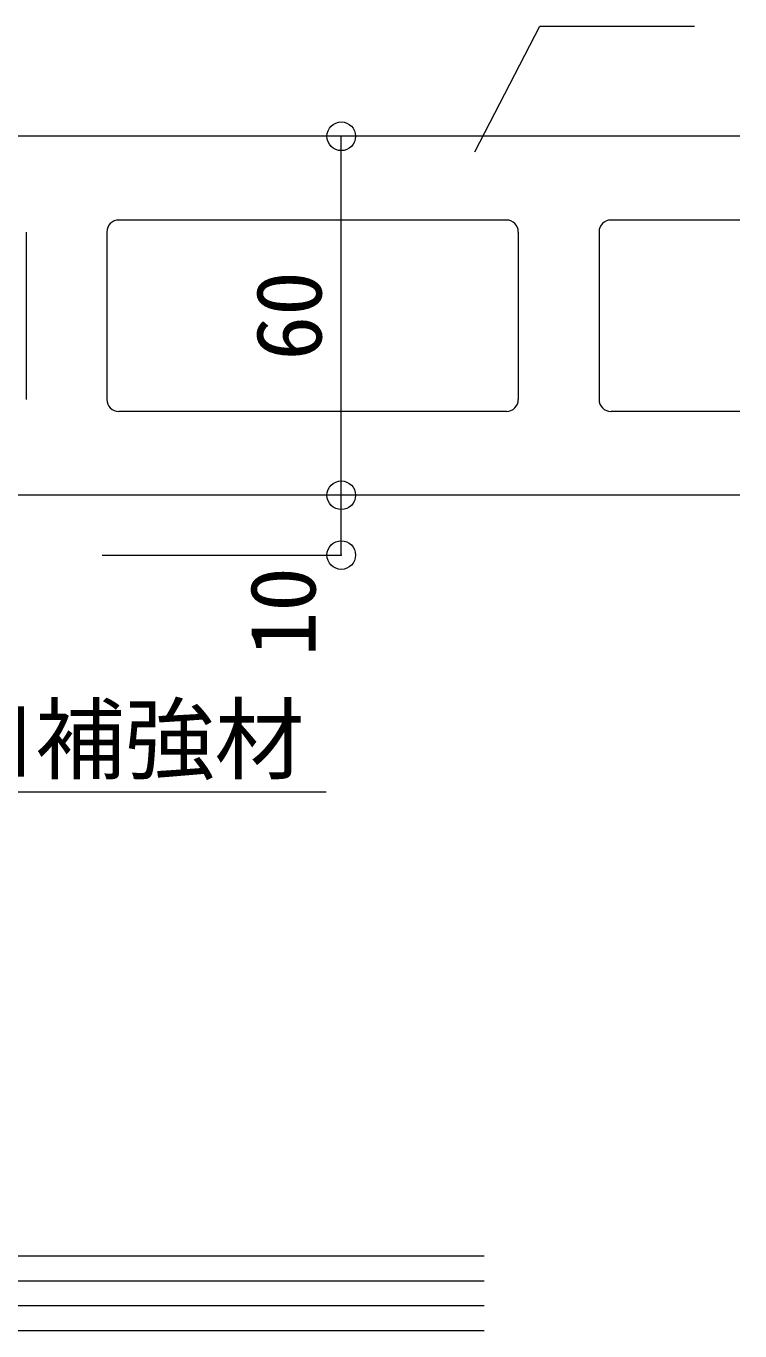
# Model space of a CAD drawing. Units: millimetres at full size, sheet at 1:6; details may follow other scales. Extents: x -1209 to 1209, y -852 to 852.
# Drawn here: x 231.9 to 351.3, y -421.5 to -203.4 of the extents above; entities that cross this region are included whole.
import ezdxf
from ezdxf.enums import TextEntityAlignment as Align

# ---------------------------------------------------------------- set-up
doc = ezdxf.new("R2010")
doc.units = ezdxf.units.MM
doc.header["$LTSCALE"] = 6
doc.header["$PDMODE"] = 32
doc.header["$PDSIZE"] = 4.8
for name, color, linetype, lineweight in [('0-1_AL', 5, 'Continuous', 5), ('0-2_SUNPO', 7, 'Continuous', 5), ('0-8_SASH', 134, 'Continuous', 5)]:
    doc.layers.add(name, color=color, linetype=linetype, lineweight=lineweight)
doc.styles.add('ＭＳ ゴシック', font='')
doc.styles.get('ＭＳ ゴシック').set_extended_font_data('MS Gothic')

msp = doc.modelspace()

# ---------------------------------------------------------------- linework, layer by layer
at = {"layer": '0-1_AL'}
for p, q in [((351.274, -221.799), (134.62, -221.799)), ((312.22, -235.799), (247.42, -235.799)), ((351.274, -235.799), (329.722, -235.799)), ((231.922, -237.797), (231.922, -265.799)), ((245.422, -237.797), (245.422, -265.799)), ((314.222, -237.797), (314.222, -265.799)), ((327.722, -237.797), (327.722, -265.799)), ((312.22, -267.797), (247.42, -267.797)), ((351.274, -267.797), (329.722, -267.797)), ((351.274, -281.799), (134.62, -281.799))]:
    msp.add_line(p, q, dxfattribs=at)
for centre, start, end in [((247.42, -237.797), 90, 180), ((312.22, -237.797), 0, 90), ((329.722, -237.797), 90, 180), ((247.42, -265.799), 180, 270), ((312.22, -265.799), 270, 0), ((329.722, -265.799), 180, 270)]:
    msp.add_arc(centre, 2, start, end, dxfattribs=at)
at = {"layer": '0-2_SUNPO'}
for p, q in [((284.618, -281.799), (284.618, -221.799)), ((284.618, -291.799), (284.618, -281.799)), ((244.618, -291.799), (284.618, -291.799)), ((200.211, -331.394), (282.106, -331.394))]:
    msp.add_line(p, q, dxfattribs=at)
msp.add_lwpolyline([(306.975, -224.393), (317.845, -203.378), (343.683, -203.378)], dxfattribs=at)
for p in [(284.618, -221.799), (284.618, -281.799), (284.618, -291.799)]:
    msp.add_point(p, dxfattribs=at)
at = {"layer": '0-8_SASH'}
for p, q in [((308.526, -408.973), (124.611, -408.973)), ((308.526, -413.145), (124.611, -413.145)), ((308.526, -417.313), (124.611, -417.313)), ((308.526, -421.484), (124.611, -421.484))]:
    msp.add_line(p, q, dxfattribs=at)

# ---------------------------------------------------------------- texts
at = {"layer": '0-2_SUNPO', "style": 'ＭＳ ゴシック'}
for s, p in [('60', (284.618, -259.299)), ('10', (283.618, -308.765))]:
    msp.add_text(s, height=11, rotation=90, dxfattribs=at).set_placement(p, align=Align.BOTTOM_LEFT)
msp.add_text('開口補強材', height=11, dxfattribs=at).set_placement((203.426, -331.394), align=Align.BOTTOM_LEFT)

doc.saveas('drawing.dxf')
